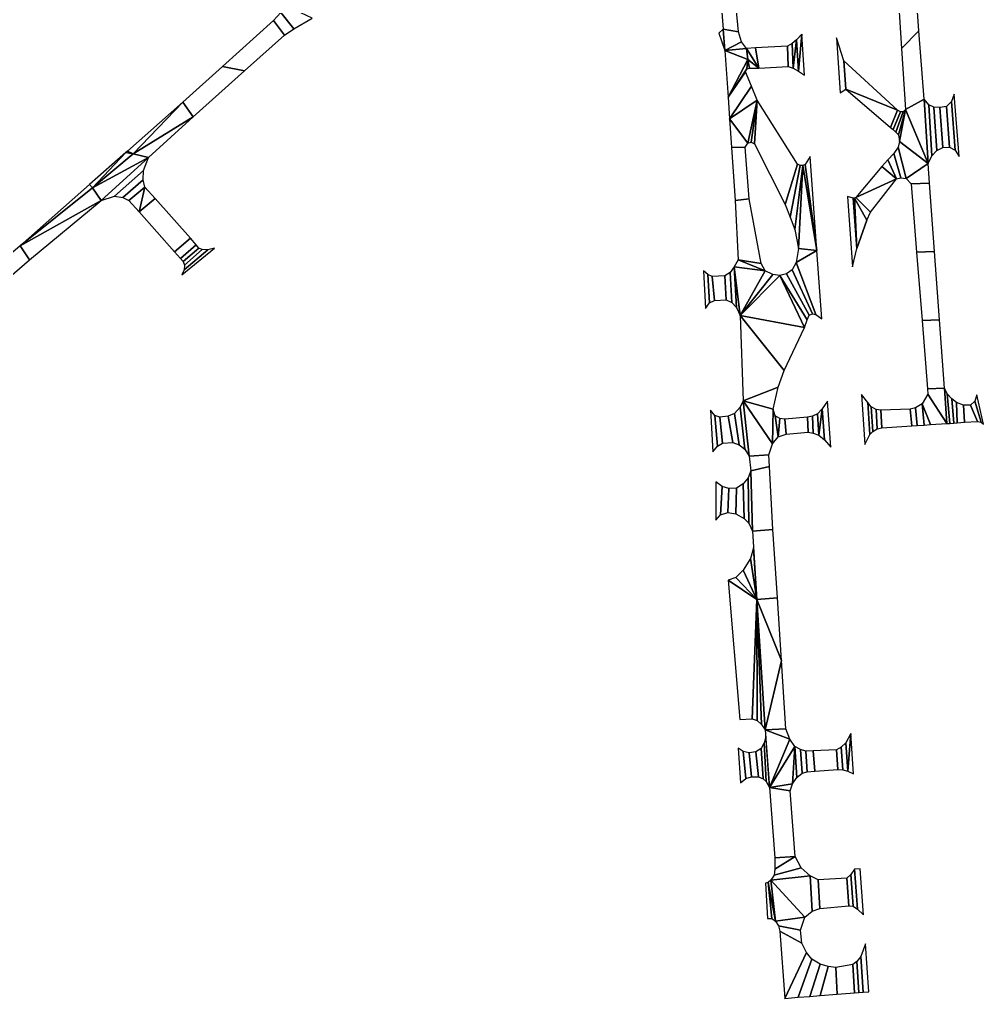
# Model space of a CAD drawing. Extents: x -9242 to 1728, y -9010 to 978.
# Drawn here: x -3182 to 1035, y -8713 to -4430 of the extents above; entities that cross this region are included whole.
import ezdxf

# ---------------------------------------------------------------- set-up
doc = ezdxf.new("R2010")
doc.units = 0

msp = doc.modelspace()

# ---------------------------------------------------------------- linework, layer by layer
at = {"layer": 'mg_to_dxf', "color": 250}
for points in [[(-103.38, -4472.16), (-36.88, -4484.16), (-61.63, -4224.16), (-122.88, -4232.16)], [(753, -4479.16), (735.63, -4252.16), (657.38, -4258.16), (677, -4557.16)], [(-2026, -4365.16), (-2039.38, -4399.16), (-1982.5, -4470.16), (-1901.63, -4424.16)], [(-1982.5, -4470.16), (-2039.38, -4399.16), (-2071.13, -4434.16), (-2022.5, -4498.16)], [(-2071.13, -4434.16), (-2293.88, -4635.16), (-2198.5, -4655.16), (-2022.5, -4498.16)], [(-103.38, -4472.16), (-122.38, -4490.16), (-96.77, -4566.1)], [(-103.38, -4472.16), (-96.75, -4566.16), (-22.88, -4527.16), (-36.88, -4484.16)], [(226.25, -4655.17), (226.25, -4655.17), (240.03, -4494.21), (216.74, -4519.18)], [(226.25, -4655.17), (226.25, -4655.17), (252.58, -4673.15), (240.03, -4494.21)], [(677, -4557.16), (694.5, -4823.16), (776, -4778.16), (753, -4479.16)], [(-1.38, -4556.16), (-1.38, -4556.16), (-22.88, -4527.16), (-96.75, -4566.16)], [(197.75, -4534.16), (177.88, -4546.16), (181.38, -4636.16), (202.5, -4643.16)], [(216.74, -4519.18), (216.74, -4519.18), (197.75, -4534.16), (202.5, -4643.16)], [(216.74, -4519.18), (216.74, -4519.18), (202.5, -4643.16), (226.25, -4655.17)], [(216.74, -4519.18), (216.74, -4519.18), (216.74, -4519.18), (226.25, -4655.17)], [(226.25, -4655.17), (226.25, -4655.17), (226.25, -4655.17), (216.74, -4519.18)], [(391.52, -4510.2), (408.35, -4750.17), (432.33, -4734.19), (423.67, -4611.31)], [(-1.38, -4556.16), (-1.38, -4556.16), (-96.75, -4566.16), (3.5, -4604.16)], [(3.5, -4604.16), (3.5, -4604.16), (-96.75, -4566.16), (-82.4, -4770.36)], [(-1.38, -4556.16), (-1.38, -4556.16), (52.25, -4642.16), (38.25, -4554.16)], [(3.5, -4604.16), (3.5, -4604.16), (52.25, -4642.16), (-1.38, -4556.16)], [(177.88, -4546.16), (38.25, -4554.16), (52.25, -4642.16), (181.38, -4636.16)], [(3.5, -4604.16), (3.5, -4604.16), (-82.4, -4770.36), (-0.75, -4646.16)], [(-0.75, -4646.16), (11, -4643.16), (3.5, -4604.16)], [(3.5, -4604.16), (3.5, -4604.16), (11, -4643.16), (52.25, -4642.16)], [(432.33, -4734.19), (432.33, -4734.19), (659.5, -4827.16), (423.67, -4611.31)], [(432.33, -4734.19), (432.33, -4734.19), (423.67, -4611.31), (432.33, -4734.19)], [(-2198.5, -4655.16), (-2293.88, -4635.16), (-2467.38, -4791.16), (-2422.13, -4855.16)], [(-0.75, -4646.16), (-0.75, -4646.16), (-82.4, -4770.36), (-6.25, -4659.16)], [(-6.25, -4659.16), (-82.4, -4770.36), (-75.75, -4865.16), (19.63, -4721.16)], [(-75.75, -4865.16), (-75.75, -4865.16), (45.63, -4783.16), (19.63, -4721.16)], [(432.33, -4734.19), (432.33, -4734.19), (629, -4902.16), (659.5, -4827.16)], [(-2684.38, -5018.16), (-2684.38, -5018.16), (-2467.38, -4791.16), (-2709.88, -5006.16)], [(-2422.13, -4855.16), (-2422.13, -4855.16), (-2467.38, -4791.16), (-2684.38, -5018.16)], [(4, -4971.16), (4, -4971.16), (45.63, -4783.16), (-75.75, -4865.16)], [(4, -4971.16), (4, -4971.16), (19.5, -4967.16), (45.63, -4783.16)], [(19.5, -4967.16), (33.5, -4974.16), (45.63, -4783.16)], [(33.5, -4974.16), (167.13, -5239.16), (222.13, -5062.16), (45.63, -4783.16)], [(793.25, -5060.16), (793.25, -5060.16), (776, -4778.16), (694.5, -4823.16)], [(796.25, -4803.16), (776, -4778.16), (793.25, -5060.16), (809.38, -5026.16)], [(873.25, -4810.16), (886.13, -4989.16), (911.75, -5001.16), (894.63, -4789.16)], [(911.75, -5001.16), (928.5, -5029.16), (906.88, -4757.16), (894.63, -4789.16)], [(629, -4902.16), (639.88, -4911.16), (671.88, -4833.16), (659.5, -4827.16)], [(671.88, -4833.16), (639.88, -4911.16), (652.38, -4922.16), (683.13, -4833.16)], [(683.13, -4833.16), (652.38, -4922.16), (662.88, -4934.16), (694.5, -4823.16)], [(667.75, -4964.16), (667.75, -4964.16), (694.5, -4823.16), (662.88, -4934.16)], [(793.25, -5060.16), (793.25, -5060.16), (694.5, -4823.16), (667.75, -4964.16)], [(818.63, -4813.16), (796.25, -4803.16), (809.38, -5026.16), (831, -5003.16)], [(843.88, -4814.16), (818.63, -4813.16), (831, -5003.16), (856.88, -4990.16)], [(873.25, -4810.16), (843.88, -4814.16), (856.88, -4990.16), (886.13, -4989.16)], [(-2618.38, -5034.16), (-2618.38, -5034.16), (-2422.13, -4855.16), (-2684.38, -5018.16)], [(-75.75, -4865.16), (-67.03, -4990.16), (-7.13, -4989.16), (4, -4971.16)], [(793.25, -5060.16), (667.75, -4964.16), (662, -4989.16), (696.75, -5126.16)], [(-2717.38, -5012.16), (-2684.38, -5018.16), (-2709.88, -5006.16)], [(-51, -5221.16), (9.5, -5214.16), (-7.13, -4989.16), (-67.03, -4990.16)], [(662, -4989.16), (642.25, -5016.16), (673.63, -5123.16), (696.75, -5126.16)], [(-2863.5, -5166.16), (-2717.38, -5012.16), (-2875.75, -5152.16)], [(-2684.38, -5018.16), (-2717.38, -5012.16), (-2863.5, -5166.16)], [(-2618.38, -5034.16), (-2684.38, -5018.16), (-2863.5, -5166.16)], [(-2618.38, -5034.16), (-2863.5, -5166.16), (-2824.25, -5221.16)], [(-2824.25, -5221.16), (-2767.13, -5203.16), (-2639.88, -5091.16), (-2618.38, -5034.16)], [(306.37, -5440.16), (277.55, -5029.16), (254.88, -5063.66)], [(617.13, -5043.16), (617.13, -5043.16), (590, -5073.16), (655.25, -5127.16)], [(617.13, -5043.16), (655.25, -5127.16), (673.63, -5123.16), (642.25, -5016.16)], [(-2729.88, -5208.16), (-2641.13, -5131.16), (-2639.88, -5091.16), (-2767.13, -5203.16)], [(233.25, -5068.16), (222.13, -5062.16), (167.13, -5239.16), (189.25, -5294.16)], [(245.38, -5069.16), (233.25, -5068.16), (189.25, -5294.16), (209.5, -5348.16)], [(226.38, -5431.16), (226.38, -5431.16), (245.38, -5069.16), (209.5, -5348.16)], [(306.37, -5440.16), (306.37, -5440.16), (245.38, -5069.16), (226.38, -5431.16)], [(306.37, -5440.16), (306.37, -5440.16), (254.88, -5063.66), (245.38, -5069.16)], [(655.25, -5127.16), (655.25, -5127.16), (590, -5073.16), (477.25, -5208.16)], [(696.75, -5126.16), (718.13, -5149.16), (799.5, -5146.16), (793.25, -5060.16)], [(-2729.88, -5208.16), (-2703.5, -5221.16), (-2634, -5163.16), (-2641.13, -5131.16)], [(655.25, -5127.16), (655.25, -5127.16), (477.25, -5208.16), (541.38, -5272.16)], [(-2875.75, -5152.16), (-2875.75, -5152.16), (-3179.75, -5420.16), (-2863.5, -5166.16)], [(-3179.75, -5420.16), (-3179.75, -5420.16), (-2824.25, -5221.16), (-2863.5, -5166.16)], [(-2634, -5163.16), (-2703.5, -5221.16), (-2658.88, -5271.16)], [(-2634, -5163.16), (-2658.88, -5271.16), (-2589.13, -5213.16)], [(799.5, -5146.16), (718.13, -5149.16), (742.25, -5448.16), (821, -5445.16)], [(-3179.75, -5420.16), (-3179.75, -5420.16), (-3138.25, -5481.16), (-2824.25, -5221.16)], [(-2589.13, -5213.16), (-2658.88, -5271.16), (-2503.38, -5446.16), (-2434.5, -5387.16)], [(-51, -5221.16), (-38.13, -5481.16), (62.13, -5497.16), (9.5, -5214.16)], [(465.74, -5211.16), (440.19, -5204.16), (461.79, -5512.23), (481.24, -5432.18)], [(481.24, -5432.18), (481.24, -5432.18), (471, -5212.16), (465.74, -5211.16)], [(525.25, -5308.16), (541.38, -5272.16), (477.25, -5208.16), (471, -5212.16)], [(525.25, -5308.16), (525.25, -5308.16), (471, -5212.16), (481.24, -5432.18)], [(481.24, -5432.18), (481.24, -5432.18), (481.24, -5432.18), (525.25, -5308.16)], [(-2434.5, -5387.16), (-2503.38, -5446.16), (-2477.5, -5475.16), (-2409.5, -5416.16)], [(-3138.25, -5481.16), (-3179.75, -5420.16), (-3346.13, -5561.16), (-3305, -5624.16)], [(-2409.5, -5416.16), (-2477.5, -5475.16), (-2465.75, -5488.16), (-2397, -5430.16)], [(-2461.25, -5525.16), (-2472, -5547.16), (-2329.25, -5430.16), (-2357.63, -5437.16)], [(-2460.38, -5504.16), (-2382.38, -5436.16), (-2397, -5430.16), (-2465.75, -5488.16)], [(-2461.25, -5525.16), (-2357.63, -5437.16), (-2382.38, -5436.16), (-2460.38, -5504.16)], [(226.38, -5431.16), (215.38, -5493.16), (306.37, -5440.16)], [(80.5, -5530.16), (80.5, -5530.16), (-38.13, -5481.16), (-55.88, -5512.16)], [(80.5, -5530.16), (80.5, -5530.16), (62.13, -5497.16), (-38.13, -5481.16)], [(301.06, -5721.12), (327.34, -5739.15), (306.37, -5440.16), (215.38, -5493.16)], [(742.25, -5448.16), (766.38, -5747.16), (842.5, -5744.16), (821, -5445.16)], [(-55.88, -5512.16), (-73, -5536.16), (-65.75, -5668.16), (-45.88, -5690.16)], [(-29.63, -5725.16), (-29.63, -5725.16), (-55.88, -5512.16), (-45.88, -5690.16)], [(-29.63, -5725.16), (-29.63, -5725.16), (80.5, -5530.16), (-55.88, -5512.16)], [(215.38, -5493.16), (197.75, -5525.16), (287.25, -5717.16), (301.06, -5721.12)], [(-181.63, -5694.16), (-164.13, -5670.16), (-171.38, -5545.16), (-189.13, -5530.16)], [(-164.13, -5670.16), (-142.13, -5659.16), (-151.88, -5554.16), (-171.38, -5545.16)], [(-96.63, -5551.16), (-151.88, -5554.16), (-142.13, -5659.16), (-91.25, -5656.16)], [(-73, -5536.16), (-96.63, -5551.16), (-91.25, -5656.16), (-65.75, -5668.16)], [(113.75, -5546.16), (80.5, -5530.16), (-29.63, -5725.16)], [(-29.63, -5725.16), (-29.63, -5725.16), (143.88, -5550.16), (113.75, -5546.16)], [(251.75, -5777.16), (251.75, -5777.16), (143.88, -5550.16), (-29.63, -5725.16)], [(263.63, -5744.16), (272.63, -5724.16), (173.5, -5542.16), (143.88, -5550.16)], [(251.75, -5777.16), (251.75, -5777.16), (263.63, -5744.16), (143.88, -5550.16)], [(197.75, -5525.16), (173.5, -5542.16), (272.63, -5724.16), (287.25, -5717.16)], [(-29.63, -5725.16), (163.5, -5965.16), (251.75, -5777.16)], [(137.13, -6038.16), (163.5, -5965.16), (-29.63, -5725.16), (-16.38, -6098.16)], [(790.5, -6046.16), (864.13, -6043.16), (842.5, -5744.16), (766.38, -5747.16)], [(-16.38, -6098.16), (115.13, -6135.16), (137.13, -6038.16)], [(528.5, -6106.17), (500.92, -6070.19), (516.28, -6289.14), (538.35, -6246.21)], [(875.38, -6198.16), (792.38, -6069.16), (767.38, -6111.16), (803.13, -6202.16)], [(864.13, -6043.16), (790.5, -6046.16), (792.38, -6069.16), (875.38, -6198.16)], [(876.88, -6068.16), (864.13, -6043.16), (875.38, -6198.16), (888.38, -6197.16)], [(896.63, -6090.16), (876.88, -6068.16), (888.38, -6197.16), (905.38, -6196.16)], [(1006.25, -6072.16), (997.13, -6100.16), (1024.63, -6191.16), (1034.88, -6200.16)], [(-8.38, -6310.16), (10.63, -6340.16), (-16.38, -6098.16), (-29.75, -6126.16)], [(10.63, -6340.16), (95.88, -6334.16), (111.88, -6287.16), (-16.38, -6098.16)], [(115.13, -6135.16), (-16.38, -6098.16), (111.88, -6287.16)], [(339.41, -6269.21), (366.75, -6301.16), (352.65, -6100.14), (329.92, -6134.09)], [(544.38, -6125.16), (528.5, -6106.17), (538.35, -6246.21), (550.88, -6232.16)], [(738, -6129.16), (745.5, -6206.16), (775, -6204.16), (767.38, -6111.16)], [(767.38, -6111.16), (775, -6204.16), (803.13, -6202.16)], [(916.38, -6106.16), (896.63, -6090.16), (905.38, -6196.16), (920.5, -6195.16)], [(947.38, -6117.16), (916.38, -6106.16), (920.5, -6195.16), (951.63, -6192.16)], [(978.38, -6117.16), (947.38, -6117.16), (951.63, -6192.16), (1008.88, -6189.16)], [(997.13, -6100.16), (978.38, -6117.16), (1008.88, -6189.16), (1024.63, -6191.16)], [(-149.63, -6322.16), (-129, -6297.16), (-139.63, -6162.16), (-159.25, -6139.16)], [(-129, -6297.16), (-107, -6283.16), (-117.75, -6169.16), (-139.63, -6162.16)], [(-107, -6283.16), (-61, -6280.16), (-81.13, -6166.16), (-117.75, -6169.16)], [(-61, -6280.16), (-33.13, -6291.16), (-54.25, -6154.16), (-81.13, -6166.16)], [(-33.13, -6291.16), (-8.38, -6310.16), (-29.75, -6126.16), (-54.25, -6154.16)], [(123.75, -6164.16), (115.13, -6135.16), (111.88, -6287.16), (137.25, -6256.16)], [(144, -6176.16), (123.75, -6164.16), (137.25, -6256.16)], [(287.13, -6166.16), (264.75, -6169.16), (268.5, -6236.16), (289.75, -6240.16)], [(309.63, -6155.16), (287.13, -6166.16), (289.75, -6240.16), (314.75, -6249.16)], [(329.92, -6134.09), (329.92, -6134.09), (309.63, -6155.16), (314.75, -6249.16)], [(329.92, -6134.09), (329.92, -6134.09), (314.75, -6249.16), (339.41, -6269.21)], [(339.41, -6269.21), (339.41, -6269.21), (339.41, -6269.21), (329.92, -6134.09)], [(566.25, -6136.16), (544.38, -6125.16), (550.88, -6232.16), (570.25, -6220.16)], [(585.88, -6139.16), (566.25, -6136.16), (570.25, -6220.16), (590, -6216.16)], [(590, -6216.16), (722, -6207.16), (714, -6135.16), (585.88, -6139.16)], [(714, -6135.16), (722, -6207.16), (745.5, -6206.16), (738, -6129.16)], [(137.25, -6256.16), (171.75, -6244.16), (166.25, -6178.16), (144, -6176.16)], [(171.75, -6244.16), (268.5, -6236.16), (264.75, -6169.16), (166.25, -6178.16)], [(98.75, -6386.16), (95.88, -6334.16), (10.63, -6340.16), (16.88, -6405.16)], [(8.75, -6634.16), (24.38, -6668.16), (16.88, -6405.16), (6.13, -6435.16)], [(98.75, -6386.16), (16.88, -6405.16), (24.38, -6668.16), (114.13, -6661.16)], [(-136.25, -6621.16), (-114.88, -6597.16), (-107.75, -6473.16), (-136.25, -6453.16)], [(-48, -6593.16), (-12.25, -6613.16), (-16.38, -6461.16), (-44.75, -6480.16)], [(-12.25, -6613.16), (8.75, -6634.16), (6.13, -6435.16), (-16.38, -6461.16)], [(-114.88, -6597.16), (-83.25, -6587.16), (-78.5, -6482.16), (-107.75, -6473.16)], [(-83.25, -6587.16), (-48, -6593.16), (-44.75, -6480.16), (-78.5, -6482.16)], [(114.13, -6661.16), (24.38, -6668.16), (43.63, -6967.16), (133.38, -6960.16)], [(43.63, -6967.16), (29.04, -6741.16), (15.75, -6788.16)], [(43.63, -6967.16), (15.75, -6788.16), (-16.13, -6839.16)], [(-48.63, -6871.16), (43.63, -6967.16), (-16.13, -6839.16)], [(-82.13, -6883.16), (43.63, -6967.16), (-48.63, -6871.16)], [(-30.88, -7493.16), (22.5, -7490.16), (43.63, -6967.16), (-82.13, -6883.16)], [(22.5, -7490.16), (45.13, -7497.16), (43.63, -6967.16)], [(150.95, -7234.16), (133.38, -6960.16), (43.63, -6967.16)], [(43.63, -6967.16), (80.25, -7538.16), (150.95, -7234.16)], [(45.13, -7497.16), (64.63, -7514.16), (43.63, -6967.16)], [(64.63, -7514.16), (80.25, -7538.16), (43.63, -6967.16)], [(80.25, -7538.16), (170.13, -7533.16), (150.95, -7234.16)], [(170.13, -7533.16), (80.25, -7538.16), (187.5, -7579.16)], [(84.63, -7764.16), (99.13, -7790.16), (82.25, -7565.16), (75.25, -7595.16)], [(99.13, -7790.16), (99.13, -7790.16), (187.5, -7579.16), (80.25, -7538.16)], [(99.13, -7790.16), (99.13, -7790.16), (209.75, -7610.16), (187.5, -7579.16)], [(441.13, -7719.17), (441.13, -7719.17), (454.62, -7554.16), (432.47, -7595.21)], [(441.13, -7719.17), (441.13, -7719.17), (467.03, -7731.14), (454.62, -7554.16)], [(-28, -7770.16), (-4.5, -7751.16), (-15.75, -7632.16), (-37.75, -7618.16)], [(50.5, -7743.16), (71.5, -7752.16), (62.75, -7620.16), (39, -7634.16)], [(71.5, -7752.16), (84.63, -7764.16), (75.25, -7595.16), (62.75, -7620.16)], [(199.75, -7774.16), (199.75, -7774.16), (209.75, -7610.16), (99.13, -7790.16)], [(199.75, -7774.16), (199.75, -7774.16), (218.5, -7747.16), (209.75, -7610.16)], [(218.5, -7747.16), (241.63, -7727.16), (234.75, -7624.16), (209.75, -7610.16)], [(412.38, -7613.16), (391.88, -7625.16), (397.88, -7711.16), (419.38, -7713.16)], [(419.38, -7713.16), (441.13, -7719.16), (432.47, -7595.21), (412.38, -7613.16)], [(432.47, -7595.21), (432.47, -7595.21), (432.47, -7595.21), (441.13, -7719.17)], [(-4.5, -7751.16), (20.25, -7744.16), (9.38, -7638.16), (-15.75, -7632.16)], [(20.25, -7744.16), (50.5, -7743.16), (39, -7634.16), (9.38, -7638.16)], [(257.5, -7631.16), (234.75, -7624.16), (241.63, -7727.16), (263.88, -7721.16)], [(290.13, -7630.16), (257.5, -7631.16), (263.88, -7721.16), (298, -7718.16)], [(298, -7718.16), (397.88, -7711.16), (391.88, -7625.16), (290.13, -7630.16)], [(99.13, -7790.16), (189.25, -7805.16), (199.75, -7774.16)], [(189.25, -7805.16), (99.13, -7790.16), (122.06, -8098.16), (211.75, -8092.16)], [(237.5, -8141.16), (211.75, -8092.16), (122.38, -8148.16), (119.13, -8174.16)], [(122.06, -8098.16), (122.38, -8148.16), (211.75, -8092.16)], [(119.13, -8174.16), (105, -8195.16), (277.25, -8177.16), (237.5, -8141.16)], [(285.63, -8331.16), (277.25, -8177.16), (105, -8195.16), (253.38, -8358.16)], [(285.63, -8331.16), (319.75, -8319.16), (312.13, -8194.16), (277.25, -8177.16)], [(454.63, -8171.16), (437.75, -8187.16), (446.75, -8308.16), (465.13, -8310.16)], [(471.13, -8147.16), (454.63, -8171.16), (465.13, -8310.16), (483.38, -8322.16)], [(483.38, -8322.16), (510.23, -8347.15), (496.14, -8146.15), (471.13, -8147.16)], [(108.75, -8363.16), (93.25, -8206.16), (81.75, -8208.16), (90.5, -8363.16)], [(125.75, -8375.16), (125.75, -8375.16), (105, -8195.16), (93.25, -8206.16)], [(125.75, -8375.16), (125.75, -8375.16), (93.25, -8206.16), (108.75, -8363.16)], [(253.38, -8358.16), (253.38, -8358.16), (105, -8195.16), (125.75, -8375.16)], [(437.75, -8187.16), (312.13, -8194.16), (319.75, -8319.16), (446.75, -8308.16)], [(125.75, -8375.16), (139, -8395.16), (235.25, -8414.16), (253.38, -8358.16)], [(235.25, -8414.16), (139, -8395.16), (144.44, -8419.16), (241.13, -8471.16)], [(261.38, -8512.16), (241.13, -8471.16), (144.44, -8419.16), (166.5, -8713.16)], [(533.84, -8683.77), (519.14, -8474.17), (498, -8530.16), (508.9, -8685.49)], [(283.63, -8541.16), (261.38, -8512.16), (166.5, -8713.16), (224, -8708.16)], [(283.63, -8541.16), (224, -8708.16), (275.38, -8704.16), (321.38, -8563.16)], [(320.5, -8700.16), (355.88, -8573.16), (321.38, -8563.16), (275.38, -8704.16)], [(463.38, -8564.16), (388.88, -8577.16), (395.75, -8694.16), (470.75, -8688.16)], [(481, -8552.16), (463.38, -8564.16), (470.75, -8688.16), (489.88, -8687.16)], [(489.88, -8687.16), (508.9, -8685.49), (498, -8530.16), (481, -8552.16)], [(388.88, -8577.16), (355.88, -8573.16), (320.5, -8700.16), (395.75, -8694.16)]]:
    msp.add_3dface(points, dxfattribs=at)

doc.saveas('drawing.dxf')
